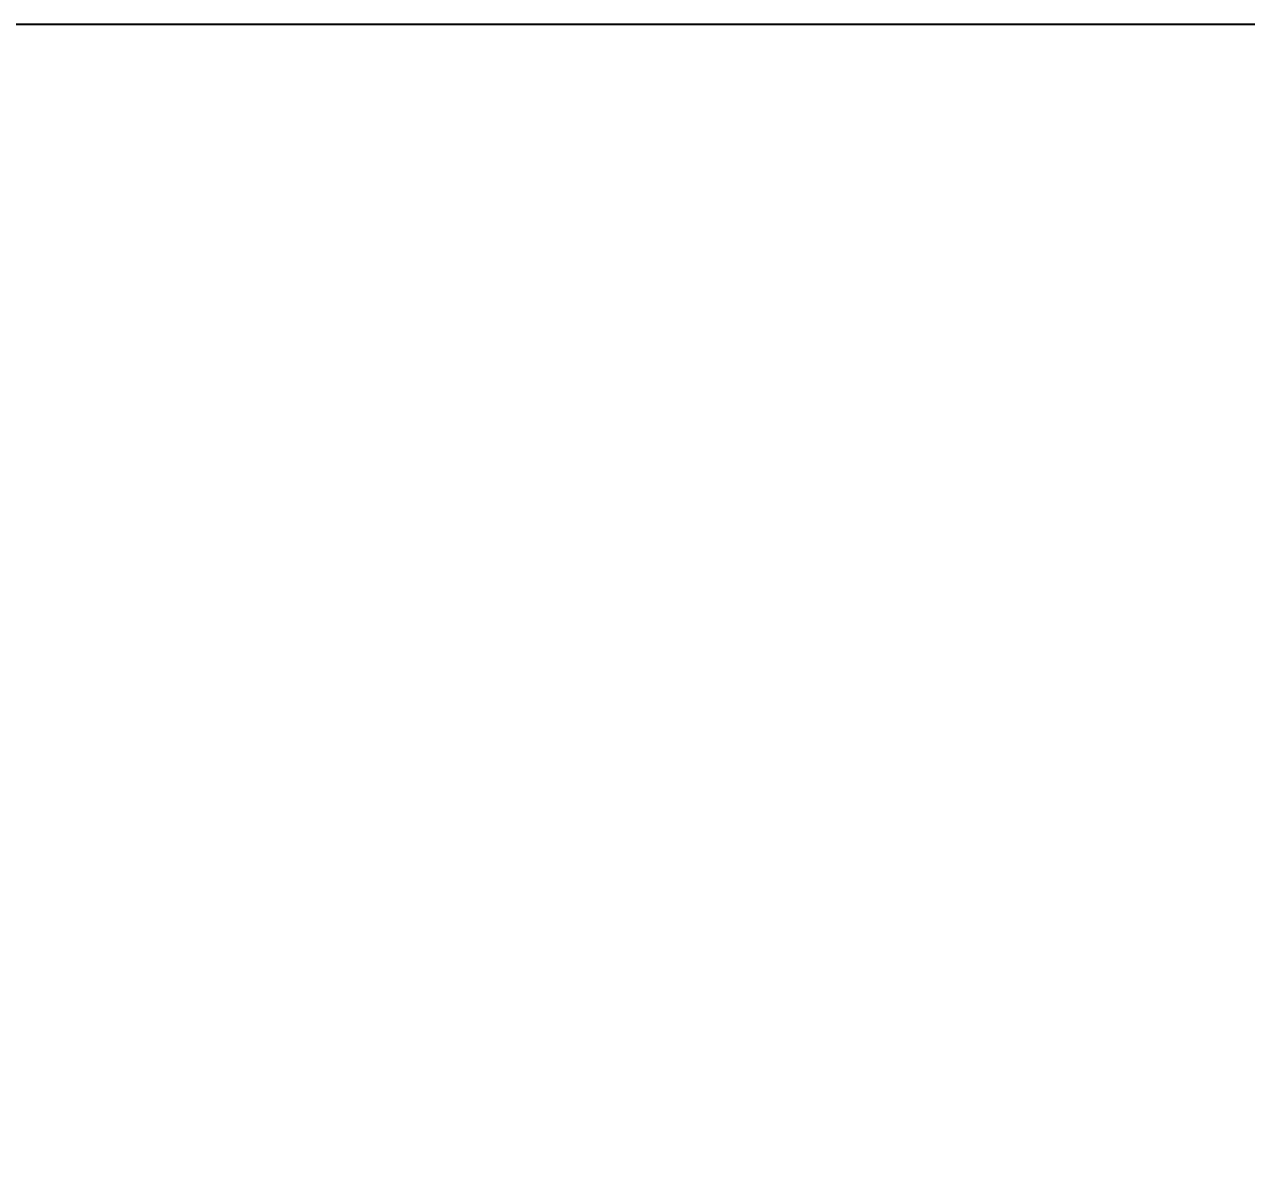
# Model space of a CAD drawing. Header units: metres. Extents: x 0 to 298, y 0 to 162.
# Drawn here: x 178.4428 to 178.46633, y 107.02526 to 107.0472 of the extents above; entities that cross this region are included whole.
import ezdxf

# ---------------------------------------------------------------- set-up
doc = ezdxf.new("R2010")
doc.units = ezdxf.units.M
doc.header["$MEASUREMENT"] = 0
doc.styles.add('working', font='timesbd.ttf', dxfattribs={"height": 0.25})
doc.dimstyles.new('new model', dxfattribs={"dimtxt": 0.25, "dimasz": 0.23, "dimexe": 0.1, "dimexo": 0.1, "dimgap": 0, "dimtad": 0, "dimtoh": 1, "dimzin": 1, "dimdsep": 46, "dimtxsty": 'working', "dimcen": 0.09, "dimse1": 1, "dimse2": 1, "dimclrd": 8, "dimclre": 8, "dimclrt": 3, "dimadec": 1, "dimazin": 0, "dimtfac": 1, "dimtofl": 0, "dimtmove": 0, "dimatfit": 3, "dimfxl": 0, "dimtolj": 1, "dimtzin": 0, "dimlwd": -1, "dimlwe": -1, "dimarcsym": 0})

# ---------------------------------------------------------------- blocks, each defined once
blk = doc.blocks.new('*D77')
at = {"color": 8}
for p, q in [((178.400382, 108.042736), (178.170382, 108.042736)), ((178.980382, 108.042736), (179.210382, 108.042736))]:
    blk.add_line(p, q, dxfattribs=at)
at = {"color": 8, "lineweight": 35}
for points in [[(178.400382, 108.08107), (178.400382, 108.004403), (178.630382, 108.042736)], [(178.980382, 108.08107), (178.980382, 108.004403), (178.750382, 108.042736)]]:
    blk.add_solid(points, dxfattribs=at)
at = {"layer": 'Defpoints', "color": 0, "lineweight": 35}
for p in [(178.750382, 108.042736), (178.630382, 106.817203), (178.750382, 106.817203)]:
    blk.add_point(p, dxfattribs=at)
at = {"color": 3, "insert": (178.690382, 108.397794), "char_height": 0.25, "attachment_point": 5, "style": 'working'}
blk.add_mtext('\\A1;0.12', dxfattribs=at)

msp = doc.modelspace()

# ---------------------------------------------------------------- linework, layer by layer
msp.add_lwpolyline([(177.702382, 106.817203), (178.602382, 106.817203), (178.602382, 107.047203), (177.702382, 107.047203)], close=True)

# ---------------------------------------------------------------- dimensions: what is measured, and where the dimension line sits
dim = msp.add_linear_dim(base=(178.750382, 108.042736), p1=(178.630382, 106.817203), p2=(178.750382, 106.817203), dimstyle='new model', override={"dimpost": '\\X', "dimtmove": 2})
dim.commit()
dim.dimension.update_dxf_attribs({"geometry": '*D77', "text_midpoint": (178.690382, 108.397794)})

doc.saveas('drawing.dxf')
